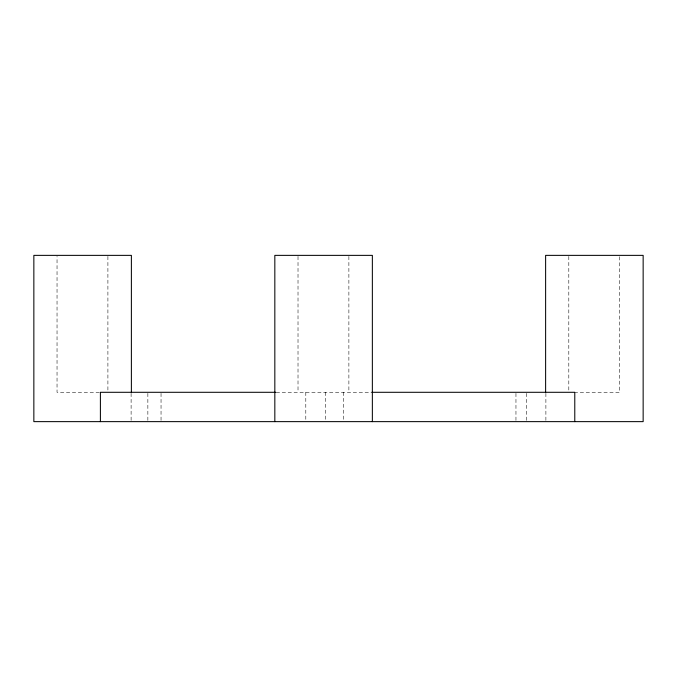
<?xml version="1.0" encoding="UTF-8"?>
<svg xmlns="http://www.w3.org/2000/svg" width="677" height="677" viewBox="0 0 677 677"><rect width="100%" height="100%" fill="white"/><g stroke="black" fill="none" stroke-linecap="round" stroke-linejoin="round"><path stroke-width="0.51" stroke-dasharray="3.38 2.54" d="M99.375 392.296L57.037 392.296L57.037 256.414M276.241 392.296L371.165 392.296M574.291 392.296L619.675 392.296L619.675 256.414M568.807 256.414L568.807 392.296M545.89 393.345L545.89 420.586M526.588 393.345L526.588 420.586M515.959 393.345L515.959 420.586M348.883 256.414L348.883 392.296M343.324 392.296L343.324 420.586M325.696 392.296L325.696 420.586M305.801 392.296L305.801 420.586M298.015 256.414L298.015 392.296M161.041 393.345L161.041 420.586M147.857 393.345L147.857 420.586M131.11 393.345L131.11 420.586M107.905 256.414L107.905 392.296"/><path stroke-width="1.02" d="M275.7 392.296L100.399 392.296L100.399 421.636M371.749 392.296L574.781 392.296L574.781 421.636M545.62 392.296L545.62 255.364L643.15 255.364L643.15 421.636L33.85 421.636L33.85 255.364L131.38 255.364L131.38 392.296M372.358 421.636L372.358 255.364L274.828 255.364L274.828 421.636"/></g></svg>
